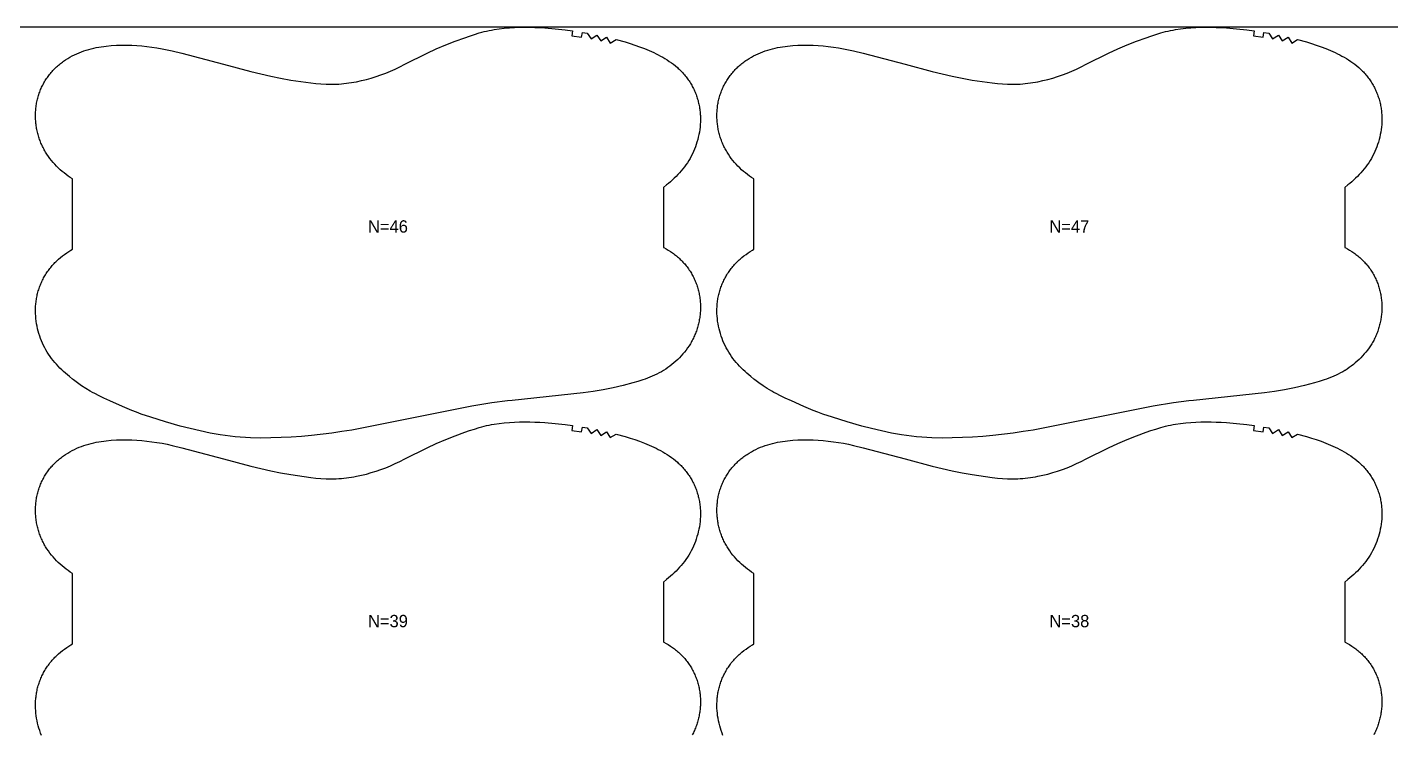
# Model space of a CAD drawing. Header units: inches. Extents: x -4 to 1930, y -82 to 1056.
# Drawn here: x 822 to 1375, y 769 to 1056 of the extents above; entities that cross this region are included whole.
import ezdxf

# ---------------------------------------------------------------- set-up
doc = ezdxf.new("R2010")
doc.units = ezdxf.units.IN

msp = doc.modelspace()

# ---------------------------------------------------------------- linework, layer by layer
at = {"layer": '1'}
for points in [[(-4.3819, -81.764), (1930.445, -81.764), (1930.445, 1055.9163), (-4.3819, 1055.9163), (-4.3819, -81.764)], [(937.168, 1033.339), (939.2211, 1033.1212), (941.2785, 1032.954), (943.339, 1032.8487), (944.3699, 1032.8228), (945.401, 1032.8166), (946.4322, 1032.8314), (947.4631, 1032.867), (948.4932, 1032.9231), (949.5221, 1032.9993), (950.5496, 1033.0953), (951.5751, 1033.2106), (952.5983, 1033.3451), (953.6187, 1033.4982), (954.6361, 1033.6696), (955.6502, 1033.8589), (957.6682, 1034.2889), (959.6716, 1034.7839), (961.6594, 1035.3398), (963.6304, 1035.9532), (965.5825, 1036.6239), (967.5132, 1037.3524), (969.4201, 1038.1393), (971.3023, 1038.9827), (973.1644, 1039.871), (975.251, 1040.9163), (984.2356, 1045.4175), (987.9916, 1047.1277), (991.7935, 1048.7344), (995.6305, 1050.253), (999.5012, 1051.6868), (1001.4499, 1052.3693), (1003.4102, 1053.016), (1005.3851, 1053.6119), (1006.379, 1053.8863), (1007.3777, 1054.1424), (1008.3813, 1054.3789), (1009.3896, 1054.596), (1010.4021, 1054.7941), (1011.4183, 1054.9738), (1013.4598, 1055.2802), (1015.5102, 1055.5195), (1017.5662, 1055.6967), (1019.626, 1055.8176), (1021.6883, 1055.8886), (1023.752, 1055.9163), (1025.8157, 1055.9058), (1027.8788, 1055.858), (1029.9406, 1055.7725), (1032.0002, 1055.649), (1036.1116, 1055.2934), (1040.2124, 1054.8237), (1043.2025, 1054.4278), (1043.2037, 1054.4276), (1042.9269, 1052.4438), (1046.8419, 1051.8572), (1047.159, 1053.8319), (1049.1319, 1053.5039), (1050.7375, 1051.1862), (1053.0652, 1052.7766), (1054.6059, 1050.4172), (1056.9764, 1051.9398), (1058.4421, 1049.5341), (1060.8595, 1050.9809), (1064.467, 1049.9721), (1066.4417, 1049.3704), (1068.4041, 1048.7305), (1070.3506, 1048.046), (1072.278, 1047.3104), (1074.1825, 1046.5176), (1076.0598, 1045.6623), (1076.9869, 1045.2097), (1077.9054, 1044.7398), (1078.8149, 1044.2518), (1079.7148, 1043.7451), (1080.6042, 1043.2192), (1081.4815, 1042.6728), (1082.3444, 1042.1047), (1083.1911, 1041.5139), (1084.0194, 1040.899), (1084.8273, 1040.2589), (1085.6128, 1039.5924), (1085.9965, 1039.2488), (1086.3739, 1038.8983), (1086.7446, 1038.5405), (1087.1086, 1038.1757), (1087.4658, 1037.8041), (1087.8159, 1037.4257), (1088.159, 1037.0406), (1088.4949, 1036.6492), (1088.8235, 1036.2515), (1089.1446, 1035.8476), (1089.4582, 1035.4378), (1089.7641, 1035.0221), (1090.0622, 1034.6008), (1090.3525, 1034.1739), (1090.6347, 1033.7417), (1090.9088, 1033.3042), (1091.1746, 1032.8617), (1091.4321, 1032.4143), (1091.6811, 1031.9621), (1091.9216, 1031.5054), (1092.1535, 1031.0442), (1092.3766, 1030.5788), (1092.591, 1030.1093), (1092.7965, 1029.6359), (1092.9931, 1029.1588), (1093.1807, 1028.6781), (1093.3593, 1028.194), (1093.5287, 1027.7067), (1093.6889, 1027.2163), (1093.8398, 1026.7231), (1093.9814, 1026.2272), (1094.1135, 1025.7287), (1094.2361, 1025.2278), (1094.3491, 1024.7248), (1094.4525, 1024.2197), (1094.5463, 1023.7128), (1094.6306, 1023.2042), (1094.7055, 1022.694), (1094.7709, 1022.1826), (1094.8271, 1021.6699), (1094.8741, 1021.1563), (1094.9119, 1020.6418), (1094.9406, 1020.1267), (1094.9603, 1019.6111), (1094.973, 1018.5791), (1094.9505, 1017.5472), (1094.8934, 1016.5168), (1094.8022, 1015.4891), (1094.6776, 1014.4652), (1094.5199, 1013.4459), (1094.3298, 1012.4319), (1094.1077, 1011.4243), (1093.8542, 1010.4239), (1093.5699, 1009.4315), (1093.2551, 1008.4479), (1092.9104, 1007.4743), (1092.536, 1006.5116), (1092.1317, 1005.5613), (1091.6977, 1004.6246), (1091.2339, 1003.7028), (1090.7405, 1002.7972), (1090.2174, 1001.909), (1089.6646, 1001.0396), (1089.0826, 1000.1899), (1088.4728, 999.3598), (1087.8372, 998.5487), (1087.1776, 997.756), (1086.496, 996.9814), (1085.7941, 996.2242), (1085.0739, 995.484), (1084.3372, 994.7602), (1083.5858, 994.0524), (1082.8206, 993.36), (1082.0423, 992.6826), (1081.2516, 992.0197), (1079.973, 991.003), (1079.973, 966.7561), (1080.1209, 966.6816), (1081.0269, 966.1873), (1081.916, 965.663), (1082.7868, 965.1087), (1083.2149, 964.8205), (1083.6378, 964.5248), (1084.0555, 964.2217), (1084.4676, 963.9113), (1084.874, 963.5936), (1085.2745, 963.2685), (1085.669, 962.9362), (1086.0572, 962.5966), (1086.4389, 962.2498), (1086.814, 961.8958), (1087.1824, 961.5346), (1087.5437, 961.1664), (1087.8979, 960.7913), (1088.2449, 960.4095), (1088.5845, 960.021), (1088.9166, 959.6261), (1089.241, 959.2248), (1089.5575, 958.8174), (1089.8661, 958.4039), (1090.1666, 957.9846), (1090.4588, 957.5594), (1090.7426, 957.1287), (1091.0179, 956.6925), (1091.2844, 956.251), (1091.5422, 955.8043), (1091.791, 955.3526), (1092.0307, 954.8959), (1092.2612, 954.4346), (1092.4825, 953.9688), (1092.6947, 953.4987), (1092.8976, 953.0244), (1093.0912, 952.5463), (1093.2754, 952.0644), (1093.4504, 951.5791), (1093.6159, 951.0904), (1093.772, 950.5987), (1093.9187, 950.104), (1094.0559, 949.6066), (1094.1835, 949.1066), (1094.3016, 948.6044), (1094.4101, 948.1), (1094.509, 947.5937), (1094.5983, 947.0857), (1094.6779, 946.5761), (1094.748, 946.0651), (1094.8085, 945.5529), (1094.8595, 945.0397), (1094.901, 944.5256), (1094.9331, 944.0108), (1094.9557, 943.4954), (1094.969, 942.9796), (1094.973, 942.4637), (1094.9677, 941.9477), (1094.9531, 941.4318), (1094.9293, 940.9163), (1094.8963, 940.4012), (1094.8541, 939.8868), (1094.8028, 939.3732), (1094.7424, 938.8605), (1094.673, 938.3491), (1094.5945, 937.8389), (1094.5069, 937.3303), (1094.4103, 936.8233), (1094.3047, 936.3181), (1094.1901, 935.815), (1094.0665, 935.3141), (1093.9339, 934.8156), (1093.7923, 934.3196), (1093.6417, 933.8263), (1093.4822, 933.3359), (1093.3137, 932.8485), (1093.1364, 932.3644), (1092.9501, 931.8837), (1092.7549, 931.4066), (1092.5508, 930.9332), (1092.338, 930.4637), (1092.1166, 929.9981), (1091.8868, 929.5365), (1091.6486, 929.0792), (1091.4023, 928.626), (1091.1481, 928.1772), (1090.886, 927.7328), (1090.3388, 926.8577), (1089.7621, 926.0015), (1089.157, 925.1649), (1088.5247, 924.3488), (1087.8664, 923.5539), (1087.183, 922.7807), (1086.4752, 922.0299), (1085.744, 921.302), (1084.9902, 920.5976), (1084.2146, 919.9173), (1083.418, 919.2615), (1082.6014, 918.631), (1081.7655, 918.0262), (1080.9114, 917.4472), (1080.0402, 916.8942), (1079.973, 916.8543), (1079.1529, 916.3672), (1078.2506, 915.8663), (1077.3343, 915.3916), (1076.4052, 914.9431), (1075.4643, 914.5211), (1074.5127, 914.125), (1073.5515, 913.753), (1072.5819, 913.4025), (1071.605, 913.071), (1069.6342, 912.4555), (1067.6483, 911.8868), (1063.6557, 910.8376), (1059.6378, 909.8994), (1055.5932, 909.0767), (1051.5251, 908.3804), (1047.4378, 907.8126), (1018.7097, 904.7442), (1016.7709, 904.5138), (1010.5138, 903.7703), (1002.367, 902.4433), (953.7984, 892.7516), (949.7245, 892.0918), (945.6385, 891.5077), (937.4426, 890.5269), (933.3319, 890.1588), (929.2144, 889.8752), (925.0924, 889.6712), (920.9669, 889.5479), (916.8393, 889.5138), (912.7132, 889.6006), (910.6522, 889.7004), (908.5936, 889.8408), (906.5383, 890.0226), (904.4872, 890.247), (902.4411, 890.514), (900.4005, 890.821), (896.3362, 891.5413), (892.2956, 892.3818), (888.2772, 893.3232), (884.2798, 894.3503), (878.3559, 896.036), (872.4203, 897.903), (868.5075, 899.2204), (866.5659, 899.919), (864.6394, 900.6555), (862.7303, 901.4352), (860.8349, 902.2492), (855.8136, 904.5138), (853.3065, 905.6445), (851.4483, 906.541), (849.6165, 907.4875), (848.7134, 907.9844), (847.8191, 908.4975), (846.0572, 909.5701), (844.3306, 910.7002), (842.6389, 911.8832), (840.9829, 913.1158), (840.646, 913.3836), (839.3675, 914.4002), (838.5768, 915.0632), (837.7985, 915.7406), (837.0332, 916.433), (836.2818, 917.1408), (835.5452, 917.8646), (834.825, 918.6048), (834.1231, 919.362), (833.4414, 920.1366), (832.7818, 920.9293), (832.1462, 921.7404), (831.5365, 922.5705), (830.9544, 923.4202), (830.4017, 924.2896), (829.8786, 925.1778), (829.3851, 926.0834), (828.9214, 927.0052), (828.4874, 927.9419), (828.0831, 928.8922), (827.7086, 929.8548), (827.3639, 930.8285), (827.0492, 931.8121), (826.7648, 932.8045), (826.5113, 933.8049), (826.2893, 934.8125), (826.0991, 935.8264), (825.9415, 936.8458), (825.8168, 937.8697), (825.7257, 938.8974), (825.6685, 939.9278), (825.646, 940.9597), (825.6587, 941.9917), (825.6784, 942.5073), (825.7071, 943.0224), (825.745, 943.5369), (825.7919, 944.0505), (825.8481, 944.5632), (825.9136, 945.0746), (825.9884, 945.5847), (826.0727, 946.0934), (826.1665, 946.6003), (826.2699, 947.1054), (826.383, 947.6084), (826.5056, 948.1093), (826.6377, 948.6077), (826.7792, 949.1037), (826.9301, 949.5969), (827.0903, 950.0873), (827.2598, 950.5746), (827.4383, 951.0587), (827.6259, 951.5394), (827.8225, 952.0165), (828.0281, 952.4899), (828.2424, 952.9594), (828.4656, 953.4248), (828.6974, 953.886), (828.9379, 954.3427), (829.1869, 954.7949), (829.4444, 955.2423), (829.7103, 955.6848), (829.9844, 956.1223), (830.2666, 956.5545), (830.5568, 956.9814), (830.8549, 957.4027), (831.1609, 957.8184), (831.4744, 958.2282), (831.7956, 958.6321), (832.1241, 959.0298), (832.46, 959.4212), (832.8031, 959.8062), (833.1533, 960.1847), (833.5104, 960.5563), (833.8744, 960.9211), (834.2452, 961.2788), (834.6225, 961.6294), (835.0062, 961.973), (835.7917, 962.6395), (836.5997, 963.2796), (837.428, 963.8945), (838.2746, 964.4853), (839.1376, 965.0534), (840.0148, 965.5998), (840.646, 965.973), (840.646, 994.4737), (840.5789, 994.5136), (839.7076, 995.0666), (838.8536, 995.6456), (838.0177, 996.2504), (837.201, 996.881), (836.4045, 997.5367), (835.6289, 998.217), (834.875, 998.9214), (834.1438, 999.6493), (833.4361, 1000.4001), (832.7527, 1001.1733), (832.0943, 1001.9682), (831.4621, 1002.7843), (830.857, 1003.6209), (830.2802, 1004.4771), (829.7331, 1005.3522), (829.471, 1005.7966), (829.2167, 1006.2454), (828.9704, 1006.6986), (828.7323, 1007.156), (828.5025, 1007.6175), (828.2811, 1008.0831), (828.0682, 1008.5526), (827.8642, 1009.026), (827.669, 1009.5031), (827.4827, 1009.9838), (827.3053, 1010.4679), (827.1369, 1010.9553), (826.9773, 1011.4457), (826.8268, 1011.939), (826.6852, 1012.435), (826.5526, 1012.9335), (826.429, 1013.4344), (826.3143, 1013.9376), (826.2087, 1014.4427), (826.1121, 1014.9497), (826.0246, 1015.4583), (825.9461, 1015.9685), (825.8766, 1016.48), (825.8162, 1016.9926), (825.765, 1017.5062), (825.7228, 1018.0206), (825.6898, 1018.5357), (825.666, 1019.0513), (825.6514, 1019.5671), (825.646, 1020.0831), (825.65, 1020.599), (825.6633, 1021.1148), (825.686, 1021.6302), (825.7181, 1022.145), (825.7596, 1022.6591), (825.8106, 1023.1724), (825.8711, 1023.6846), (825.9411, 1024.1955), (826.0208, 1024.7051), (826.11, 1025.2131), (826.2089, 1025.7194), (826.3174, 1026.2238), (826.4355, 1026.726), (826.5632, 1027.226), (826.7004, 1027.7234), (826.847, 1028.2181), (827.0032, 1028.7098), (827.1687, 1029.1985), (827.3436, 1029.6839), (827.5279, 1030.1657), (827.7215, 1030.6438), (827.9244, 1031.1181), (828.1365, 1031.5882), (828.3579, 1032.054), (828.5884, 1032.5153), (828.8281, 1032.972), (829.0769, 1033.4237), (829.3346, 1033.8704), (829.6012, 1034.3119), (829.8765, 1034.7481), (830.1603, 1035.1789), (830.4525, 1035.604), (830.753, 1036.0233), (831.0615, 1036.4368), (831.3781, 1036.8442), (831.7025, 1037.2455), (832.0345, 1037.6404), (832.3741, 1038.0289), (832.7211, 1038.4107), (833.0753, 1038.7858), (833.4367, 1039.154), (833.805, 1039.5152), (834.1801, 1039.8692), (834.5619, 1040.216), (834.9501, 1040.5556), (835.3445, 1040.8879), (835.7451, 1041.213), (836.1515, 1041.5307), (836.5636, 1041.8411), (836.9812, 1042.1442), (837.4042, 1042.4399), (837.8322, 1042.7282), (838.7031, 1043.2824), (839.5922, 1043.8068), (840.4981, 1044.301), (841.4194, 1044.7651), (842.3549, 1045.1993), (843.3034, 1045.6042), (844.2639, 1045.9802), (845.2351, 1046.3278), (846.216, 1046.6475), (847.2054, 1046.9397), (848.2023, 1047.205), (849.2055, 1047.4439), (850.2143, 1047.6576), (851.2281, 1047.8474), (852.2461, 1048.0146), (853.2678, 1048.1605), (854.2925, 1048.2864), (856.3481, 1048.4834), (858.4082, 1048.6144), (860.4707, 1048.6824), (862.5339, 1048.6886), (864.5962, 1048.6344), (866.6562, 1048.5215), (868.7127, 1048.354), (870.7652, 1048.1365), (872.8126, 1047.8735), (874.8543, 1047.5687), (876.889, 1047.2222), (878.9156, 1046.833), (880.9331, 1046.4005), (884.941, 1045.4186), (901.8233, 1040.9163), (912.8574, 1037.9736), (916.8697, 1037.0057), (920.8987, 1036.1101), (924.9443, 1035.2928), (929.0043, 1034.5512), (937.168, 1033.339)], [(1213.168, 1033.339), (1215.2211, 1033.1212), (1217.2785, 1032.954), (1219.339, 1032.8487), (1220.3699, 1032.8228), (1221.401, 1032.8166), (1222.4322, 1032.8314), (1223.4631, 1032.867), (1224.4932, 1032.9231), (1225.5221, 1032.9993), (1226.5496, 1033.0953), (1227.5751, 1033.2106), (1228.5983, 1033.3451), (1229.6187, 1033.4982), (1230.6361, 1033.6696), (1231.6502, 1033.8589), (1233.6682, 1034.2889), (1235.6716, 1034.7839), (1237.6594, 1035.3398), (1239.6304, 1035.9532), (1241.5825, 1036.6239), (1243.5132, 1037.3524), (1245.4201, 1038.1393), (1247.3023, 1038.9827), (1249.1644, 1039.871), (1251.251, 1040.9163), (1260.2356, 1045.4175), (1263.9916, 1047.1277), (1267.7935, 1048.7344), (1271.6305, 1050.253), (1275.5012, 1051.6868), (1277.4499, 1052.3693), (1279.4102, 1053.016), (1281.3851, 1053.6119), (1282.379, 1053.8863), (1283.3777, 1054.1424), (1284.3813, 1054.3789), (1285.3896, 1054.596), (1286.4021, 1054.7941), (1287.4183, 1054.9738), (1289.4598, 1055.2802), (1291.5102, 1055.5195), (1293.5662, 1055.6967), (1295.626, 1055.8176), (1297.6883, 1055.8886), (1299.752, 1055.9163), (1301.8157, 1055.9058), (1303.8788, 1055.858), (1305.9406, 1055.7725), (1308.0002, 1055.649), (1312.1116, 1055.2934), (1316.2124, 1054.8237), (1319.2025, 1054.4278), (1319.2037, 1054.4276), (1318.9269, 1052.4438), (1322.8419, 1051.8572), (1323.159, 1053.8319), (1325.1319, 1053.5039), (1326.7375, 1051.1862), (1329.0652, 1052.7766), (1330.6059, 1050.4172), (1332.9764, 1051.9398), (1334.4421, 1049.5341), (1336.8595, 1050.9809), (1340.467, 1049.9721), (1342.4417, 1049.3704), (1344.4041, 1048.7305), (1346.3506, 1048.046), (1348.278, 1047.3104), (1350.1825, 1046.5176), (1352.0598, 1045.6623), (1352.9869, 1045.2097), (1353.9054, 1044.7398), (1354.8149, 1044.2518), (1355.7148, 1043.7451), (1356.6042, 1043.2192), (1357.4815, 1042.6728), (1358.3444, 1042.1047), (1359.1911, 1041.5139), (1360.0194, 1040.899), (1360.8273, 1040.2589), (1361.6128, 1039.5924), (1361.9965, 1039.2488), (1362.3739, 1038.8983), (1362.7446, 1038.5405), (1363.1086, 1038.1757), (1363.4658, 1037.8041), (1363.8159, 1037.4257), (1364.159, 1037.0406), (1364.4949, 1036.6492), (1364.8235, 1036.2515), (1365.1446, 1035.8476), (1365.4582, 1035.4378), (1365.7641, 1035.0221), (1366.0622, 1034.6008), (1366.3525, 1034.1739), (1366.6347, 1033.7417), (1366.9088, 1033.3042), (1367.1746, 1032.8617), (1367.4321, 1032.4143), (1367.6811, 1031.9621), (1367.9216, 1031.5054), (1368.1535, 1031.0442), (1368.3766, 1030.5788), (1368.591, 1030.1093), (1368.7965, 1029.6359), (1368.9931, 1029.1588), (1369.1807, 1028.6781), (1369.3593, 1028.194), (1369.5287, 1027.7067), (1369.6889, 1027.2163), (1369.8398, 1026.7231), (1369.9814, 1026.2272), (1370.1135, 1025.7287), (1370.2361, 1025.2278), (1370.3491, 1024.7248), (1370.4525, 1024.2197), (1370.5463, 1023.7128), (1370.6306, 1023.2042), (1370.7055, 1022.694), (1370.7709, 1022.1826), (1370.8271, 1021.6699), (1370.8741, 1021.1563), (1370.9119, 1020.6418), (1370.9406, 1020.1267), (1370.9603, 1019.6111), (1370.973, 1018.5791), (1370.9505, 1017.5472), (1370.8934, 1016.5168), (1370.8022, 1015.4891), (1370.6776, 1014.4652), (1370.5199, 1013.4459), (1370.3298, 1012.4319), (1370.1077, 1011.4243), (1369.8542, 1010.4239), (1369.5699, 1009.4315), (1369.2551, 1008.4479), (1368.9104, 1007.4743), (1368.536, 1006.5116), (1368.1317, 1005.5613), (1367.6977, 1004.6246), (1367.2339, 1003.7028), (1366.7405, 1002.7972), (1366.2174, 1001.909), (1365.6646, 1001.0396), (1365.0826, 1000.1899), (1364.4728, 999.3598), (1363.8372, 998.5487), (1363.1776, 997.756), (1362.496, 996.9814), (1361.7941, 996.2242), (1361.0739, 995.484), (1360.3372, 994.7602), (1359.5858, 994.0524), (1358.8206, 993.36), (1358.0423, 992.6826), (1357.2516, 992.0197), (1355.973, 991.003), (1355.973, 966.7561), (1356.1209, 966.6816), (1357.0269, 966.1873), (1357.916, 965.663), (1358.7868, 965.1087), (1359.2149, 964.8205), (1359.6378, 964.5248), (1360.0555, 964.2217), (1360.4676, 963.9113), (1360.874, 963.5936), (1361.2745, 963.2685), (1361.669, 962.9362), (1362.0572, 962.5966), (1362.4389, 962.2498), (1362.814, 961.8958), (1363.1824, 961.5346), (1363.5437, 961.1664), (1363.8979, 960.7913), (1364.2449, 960.4095), (1364.5845, 960.021), (1364.9166, 959.6261), (1365.241, 959.2248), (1365.5575, 958.8174), (1365.8661, 958.4039), (1366.1666, 957.9846), (1366.4588, 957.5594), (1366.7426, 957.1287), (1367.0179, 956.6925), (1367.2844, 956.251), (1367.5422, 955.8043), (1367.791, 955.3526), (1368.0307, 954.8959), (1368.2612, 954.4346), (1368.4825, 953.9688), (1368.6947, 953.4987), (1368.8976, 953.0244), (1369.0912, 952.5463), (1369.2754, 952.0644), (1369.4504, 951.5791), (1369.6159, 951.0904), (1369.772, 950.5987), (1369.9187, 950.104), (1370.0559, 949.6066), (1370.1835, 949.1066), (1370.3016, 948.6044), (1370.4101, 948.1), (1370.509, 947.5937), (1370.5983, 947.0857), (1370.6779, 946.5761), (1370.748, 946.0651), (1370.8085, 945.5529), (1370.8595, 945.0397), (1370.901, 944.5256), (1370.9331, 944.0108), (1370.9557, 943.4954), (1370.969, 942.9796), (1370.973, 942.4637), (1370.9677, 941.9477), (1370.9531, 941.4318), (1370.9293, 940.9163), (1370.8963, 940.4012), (1370.8541, 939.8868), (1370.8028, 939.3732), (1370.7424, 938.8605), (1370.673, 938.3491), (1370.5945, 937.8389), (1370.5069, 937.3303), (1370.4103, 936.8233), (1370.3047, 936.3181), (1370.1901, 935.815), (1370.0665, 935.3141), (1369.9339, 934.8156), (1369.7923, 934.3196), (1369.6417, 933.8263), (1369.4822, 933.3359), (1369.3137, 932.8485), (1369.1364, 932.3644), (1368.9501, 931.8837), (1368.7549, 931.4066), (1368.5508, 930.9332), (1368.338, 930.4637), (1368.1166, 929.9981), (1367.8868, 929.5365), (1367.6486, 929.0792), (1367.4023, 928.626), (1367.1481, 928.1772), (1366.886, 927.7328), (1366.3388, 926.8577), (1365.7621, 926.0015), (1365.157, 925.1649), (1364.5247, 924.3488), (1363.8664, 923.5539), (1363.183, 922.7807), (1362.4752, 922.0299), (1361.744, 921.302), (1360.9902, 920.5976), (1360.2146, 919.9173), (1359.418, 919.2615), (1358.6014, 918.631), (1357.7655, 918.0262), (1356.9114, 917.4472), (1356.0402, 916.8942), (1355.973, 916.8543), (1355.1529, 916.3672), (1354.2506, 915.8663), (1353.3343, 915.3916), (1352.4052, 914.9431), (1351.4643, 914.5211), (1350.5127, 914.125), (1349.5515, 913.753), (1348.5819, 913.4025), (1347.605, 913.071), (1345.6342, 912.4555), (1343.6483, 911.8868), (1339.6557, 910.8376), (1335.6378, 909.8994), (1331.5932, 909.0767), (1327.5251, 908.3804), (1323.4378, 907.8126), (1294.7097, 904.7442), (1292.7709, 904.5138), (1286.5138, 903.7703), (1278.367, 902.4433), (1229.7984, 892.7516), (1225.7245, 892.0918), (1221.6385, 891.5077), (1213.4426, 890.5269), (1209.3319, 890.1588), (1205.2144, 889.8752), (1201.0924, 889.6712), (1196.9669, 889.5479), (1192.8393, 889.5138), (1188.7132, 889.6006), (1186.6522, 889.7004), (1184.5936, 889.8408), (1182.5383, 890.0226), (1180.4872, 890.247), (1178.4411, 890.514), (1176.4005, 890.821), (1172.3362, 891.5413), (1168.2956, 892.3818), (1164.2772, 893.3232), (1160.2798, 894.3503), (1154.3559, 896.036), (1148.4203, 897.903), (1144.5075, 899.2204), (1142.5659, 899.919), (1140.6394, 900.6555), (1138.7303, 901.4352), (1136.8349, 902.2492), (1131.8136, 904.5138), (1129.3065, 905.6445), (1127.4483, 906.541), (1125.6165, 907.4875), (1124.7134, 907.9844), (1123.8191, 908.4975), (1122.0572, 909.5701), (1120.3306, 910.7002), (1118.6389, 911.8832), (1116.9829, 913.1158), (1116.646, 913.3836), (1115.3675, 914.4002), (1114.5768, 915.0632), (1113.7985, 915.7406), (1113.0332, 916.433), (1112.2818, 917.1408), (1111.5452, 917.8646), (1110.825, 918.6048), (1110.1231, 919.362), (1109.4414, 920.1366), (1108.7818, 920.9293), (1108.1462, 921.7404), (1107.5365, 922.5705), (1106.9544, 923.4202), (1106.4017, 924.2896), (1105.8786, 925.1778), (1105.3851, 926.0834), (1104.9214, 927.0052), (1104.4874, 927.9419), (1104.0831, 928.8922), (1103.7086, 929.8548), (1103.3639, 930.8285), (1103.0492, 931.8121), (1102.7648, 932.8045), (1102.5113, 933.8049), (1102.2893, 934.8125), (1102.0991, 935.8264), (1101.9415, 936.8458), (1101.8168, 937.8697), (1101.7257, 938.8974), (1101.6685, 939.9278), (1101.646, 940.9597), (1101.6587, 941.9917), (1101.6784, 942.5073), (1101.7071, 943.0224), (1101.745, 943.5369), (1101.7919, 944.0505), (1101.8481, 944.5632), (1101.9136, 945.0746), (1101.9884, 945.5847), (1102.0727, 946.0934), (1102.1665, 946.6003), (1102.2699, 947.1054), (1102.383, 947.6084), (1102.5056, 948.1093), (1102.6377, 948.6077), (1102.7792, 949.1037), (1102.9301, 949.5969), (1103.0903, 950.0873), (1103.2598, 950.5746), (1103.4383, 951.0587), (1103.6259, 951.5394), (1103.8225, 952.0165), (1104.0281, 952.4899), (1104.2424, 952.9594), (1104.4656, 953.4248), (1104.6974, 953.886), (1104.9379, 954.3427), (1105.1869, 954.7949), (1105.4444, 955.2423), (1105.7103, 955.6848), (1105.9844, 956.1223), (1106.2666, 956.5545), (1106.5568, 956.9814), (1106.8549, 957.4027), (1107.1609, 957.8184), (1107.4744, 958.2282), (1107.7956, 958.6321), (1108.1241, 959.0298), (1108.46, 959.4212), (1108.8031, 959.8062), (1109.1533, 960.1847), (1109.5104, 960.5563), (1109.8744, 960.9211), (1110.2452, 961.2788), (1110.6225, 961.6294), (1111.0062, 961.973), (1111.7917, 962.6395), (1112.5997, 963.2796), (1113.428, 963.8945), (1114.2746, 964.4853), (1115.1376, 965.0534), (1116.0148, 965.5998), (1116.646, 965.973), (1116.646, 994.4737), (1116.5789, 994.5136), (1115.7076, 995.0666), (1114.8536, 995.6456), (1114.0177, 996.2504), (1113.201, 996.881), (1112.4045, 997.5367), (1111.6289, 998.217), (1110.875, 998.9214), (1110.1438, 999.6493), (1109.4361, 1000.4001), (1108.7527, 1001.1733), (1108.0943, 1001.9682), (1107.4621, 1002.7843), (1106.857, 1003.6209), (1106.2802, 1004.4771), (1105.7331, 1005.3522), (1105.471, 1005.7966), (1105.2167, 1006.2454), (1104.9704, 1006.6986), (1104.7323, 1007.156), (1104.5025, 1007.6175), (1104.2811, 1008.0831), (1104.0682, 1008.5526), (1103.8642, 1009.026), (1103.669, 1009.5031), (1103.4827, 1009.9838), (1103.3053, 1010.4679), (1103.1369, 1010.9553), (1102.9773, 1011.4457), (1102.8268, 1011.939), (1102.6852, 1012.435), (1102.5526, 1012.9335), (1102.429, 1013.4344), (1102.3143, 1013.9376), (1102.2087, 1014.4427), (1102.1121, 1014.9497), (1102.0246, 1015.4583), (1101.9461, 1015.9685), (1101.8766, 1016.48), (1101.8162, 1016.9926), (1101.765, 1017.5062), (1101.7228, 1018.0206), (1101.6898, 1018.5357), (1101.666, 1019.0513), (1101.6514, 1019.5671), (1101.646, 1020.0831), (1101.65, 1020.599), (1101.6633, 1021.1148), (1101.686, 1021.6302), (1101.7181, 1022.145), (1101.7596, 1022.6591), (1101.8106, 1023.1724), (1101.8711, 1023.6846), (1101.9411, 1024.1955), (1102.0208, 1024.7051), (1102.11, 1025.2131), (1102.2089, 1025.7194), (1102.3174, 1026.2238), (1102.4355, 1026.726), (1102.5632, 1027.226), (1102.7004, 1027.7234), (1102.847, 1028.2181), (1103.0032, 1028.7098), (1103.1687, 1029.1985), (1103.3436, 1029.6839), (1103.5279, 1030.1657), (1103.7215, 1030.6438), (1103.9244, 1031.1181), (1104.1365, 1031.5882), (1104.3579, 1032.054), (1104.5884, 1032.5153), (1104.8281, 1032.972), (1105.0769, 1033.4237), (1105.3346, 1033.8704), (1105.6012, 1034.3119), (1105.8765, 1034.7481), (1106.1603, 1035.1789), (1106.4525, 1035.604), (1106.753, 1036.0233), (1107.0615, 1036.4368), (1107.3781, 1036.8442), (1107.7025, 1037.2455), (1108.0345, 1037.6404), (1108.3741, 1038.0289), (1108.7211, 1038.4107), (1109.0753, 1038.7858), (1109.4367, 1039.154), (1109.805, 1039.5152), (1110.1801, 1039.8692), (1110.5619, 1040.216), (1110.9501, 1040.5556), (1111.3445, 1040.8879), (1111.7451, 1041.213), (1112.1515, 1041.5307), (1112.5636, 1041.8411), (1112.9812, 1042.1442), (1113.4042, 1042.4399), (1113.8322, 1042.7282), (1114.7031, 1043.2824), (1115.5922, 1043.8068), (1116.4981, 1044.301), (1117.4194, 1044.7651), (1118.3549, 1045.1993), (1119.3034, 1045.6042), (1120.2639, 1045.9802), (1121.2351, 1046.3278), (1122.216, 1046.6475), (1123.2054, 1046.9397), (1124.2023, 1047.205), (1125.2055, 1047.4439), (1126.2143, 1047.6576), (1127.2281, 1047.8474), (1128.2461, 1048.0146), (1129.2678, 1048.1605), (1130.2925, 1048.2864), (1132.3481, 1048.4834), (1134.4082, 1048.6144), (1136.4707, 1048.6824), (1138.5339, 1048.6886), (1140.5962, 1048.6344), (1142.6562, 1048.5215), (1144.7127, 1048.354), (1146.7652, 1048.1365), (1148.8126, 1047.8735), (1150.8543, 1047.5687), (1152.889, 1047.2222), (1154.9156, 1046.833), (1156.9331, 1046.4005), (1160.941, 1045.4186), (1177.8233, 1040.9163), (1188.8574, 1037.9736), (1192.8697, 1037.0057), (1196.8987, 1036.1101), (1200.9443, 1035.2928), (1205.0043, 1034.5512), (1213.168, 1033.339)]]:
    msp.add_lwpolyline(points, close=True, dxfattribs=at)
for points in [[(828.0831, 769.0322), (827.7086, 769.9948), (827.3639, 770.9685), (827.0492, 771.9521), (826.7648, 772.9445), (826.5113, 773.9449), (826.2893, 774.9525), (826.0991, 775.9664), (825.9415, 776.9858), (825.8168, 778.0097), (825.7257, 779.0374), (825.6685, 780.0678), (825.646, 781.0997), (825.6587, 782.1317), (825.6784, 782.6473), (825.7071, 783.1624), (825.745, 783.6769), (825.7919, 784.1905), (825.8481, 784.7032), (825.9136, 785.2146), (825.9884, 785.7247), (826.0727, 786.2334), (826.1665, 786.7403), (826.2699, 787.2454), (826.383, 787.7484), (826.5056, 788.2493), (826.6377, 788.7477), (826.7792, 789.2437), (826.9301, 789.7369), (827.0903, 790.2273), (827.2598, 790.7146), (827.4383, 791.1987), (827.6259, 791.6794), (827.8225, 792.1565), (828.0281, 792.6299), (828.2424, 793.0994), (828.4656, 793.5648), (828.6974, 794.026), (828.9379, 794.4827), (829.1869, 794.9349), (829.4444, 795.3823), (829.7103, 795.8248), (829.9844, 796.2623), (830.2666, 796.6945), (830.5568, 797.1214), (830.8549, 797.5427), (831.1609, 797.9584), (831.4744, 798.3682), (831.7956, 798.7721), (832.1241, 799.1698), (832.46, 799.5612), (832.8031, 799.9462), (833.1533, 800.3247), (833.5104, 800.6963), (833.8744, 801.0611), (834.2452, 801.4188), (834.6225, 801.7694), (835.0062, 802.113), (835.7917, 802.7795), (836.5997, 803.4196), (837.428, 804.0345), (838.2746, 804.6253), (839.1376, 805.1934), (840.0148, 805.7398), (840.646, 806.113), (840.646, 834.6137), (840.5789, 834.6536), (839.7076, 835.2066), (838.8536, 835.7856), (838.0177, 836.3904), (837.201, 837.021), (836.4045, 837.6767), (835.6289, 838.357), (834.875, 839.0614), (834.1438, 839.7893), (833.4361, 840.5401), (832.7527, 841.3133), (832.0943, 842.1082), (831.4621, 842.9243), (830.857, 843.7609), (830.2802, 844.6171), (829.7331, 845.4922), (829.471, 845.9366), (829.2167, 846.3854), (828.9704, 846.8386), (828.7323, 847.296), (828.5025, 847.7575), (828.2811, 848.2231), (828.0682, 848.6926), (827.8642, 849.166), (827.669, 849.6431), (827.4827, 850.1238), (827.3053, 850.6079), (827.1369, 851.0953), (826.9773, 851.5857), (826.8268, 852.079), (826.6852, 852.575), (826.5526, 853.0735), (826.429, 853.5744), (826.3143, 854.0776), (826.2087, 854.5827), (826.1121, 855.0897), (826.0246, 855.5983), (825.9461, 856.1085), (825.8766, 856.62), (825.8162, 857.1326), (825.765, 857.6462), (825.7228, 858.1606), (825.6898, 858.6757), (825.666, 859.1913), (825.6514, 859.7071), (825.646, 860.2231), (825.65, 860.739), (825.6633, 861.2548), (825.686, 861.7702), (825.7181, 862.285), (825.7596, 862.7991), (825.8106, 863.3124), (825.8711, 863.8246), (825.9411, 864.3355), (826.0208, 864.8451), (826.11, 865.3531), (826.2089, 865.8594), (826.3174, 866.3638), (826.4355, 866.866), (826.5632, 867.366), (826.7004, 867.8634), (826.847, 868.3581), (827.0032, 868.8498), (827.1687, 869.3385), (827.3436, 869.8239), (827.5279, 870.3057), (827.7215, 870.7838), (827.9244, 871.2581), (828.1365, 871.7282), (828.3579, 872.194), (828.5884, 872.6553), (828.8281, 873.112), (829.0769, 873.5637), (829.3346, 874.0104), (829.6012, 874.4519), (829.8765, 874.8881), (830.1603, 875.3189), (830.4525, 875.744), (830.753, 876.1633), (831.0615, 876.5768), (831.3781, 876.9842), (831.7025, 877.3855), (832.0345, 877.7804), (832.3741, 878.1689), (832.7211, 878.5507), (833.0753, 878.9258), (833.4367, 879.294), (833.805, 879.6552), (834.1801, 880.0092), (834.5619, 880.356), (834.9501, 880.6956), (835.3445, 881.0279), (835.7451, 881.353), (836.1515, 881.6707), (836.5636, 881.9811), (836.9812, 882.2842), (837.4042, 882.5799), (837.8322, 882.8682), (838.7031, 883.4224), (839.5922, 883.9468), (840.4981, 884.441), (841.4194, 884.9051), (842.3549, 885.3393), (843.3034, 885.7442), (844.2639, 886.1202), (845.2351, 886.4678), (846.216, 886.7875), (847.2054, 887.0797), (848.2023, 887.345), (849.2055, 887.5839), (850.2143, 887.7976), (851.2281, 887.9874), (852.2461, 888.1546), (853.2678, 888.3005), (854.2925, 888.4264), (856.3481, 888.6234), (858.4082, 888.7544), (860.4707, 888.8224), (862.5339, 888.8286), (864.5962, 888.7744), (866.6562, 888.6615), (868.7127, 888.494), (870.7652, 888.2765), (872.8126, 888.0135), (874.8543, 887.7087), (876.889, 887.3622), (878.9156, 886.973), (880.9331, 886.5405), (884.941, 885.5586), (901.8233, 881.0563), (912.8574, 878.1136), (916.8697, 877.1457), (920.8987, 876.2501), (924.9443, 875.4328), (929.0043, 874.6912), (937.168, 873.479), (937.168, 873.479), (939.2211, 873.2612), (941.2785, 873.094), (943.339, 872.9887), (944.3699, 872.9628), (945.401, 872.9566), (946.4322, 872.9714), (947.4631, 873.007), (948.4932, 873.0631), (949.5221, 873.1393), (950.5496, 873.2353), (951.5751, 873.3506), (952.5983, 873.4851), (953.6187, 873.6382), (954.6361, 873.8096), (955.6502, 873.9989), (957.6682, 874.4289), (959.6716, 874.9239), (961.6594, 875.4798), (963.6304, 876.0932), (965.5825, 876.7639), (967.5132, 877.4924), (969.4201, 878.2793), (971.3023, 879.1227), (973.1644, 880.011), (975.251, 881.0563), (984.2356, 885.5575), (987.9916, 887.2677), (991.7935, 888.8744), (995.6305, 890.393), (999.5012, 891.8268), (1001.4499, 892.5093), (1003.4102, 893.156), (1005.3851, 893.7519), (1006.379, 894.0263), (1007.3777, 894.2824), (1008.3813, 894.5189), (1009.3896, 894.736), (1010.4021, 894.9341), (1011.4183, 895.1138), (1013.4598, 895.4202), (1015.5102, 895.6595), (1017.5662, 895.8367), (1019.626, 895.9576), (1021.6883, 896.0286), (1023.752, 896.0563), (1025.8157, 896.0458), (1027.8788, 895.998), (1029.9406, 895.9125), (1032.0002, 895.789), (1036.1116, 895.4334), (1040.2124, 894.9637), (1043.2025, 894.5678), (1043.2037, 894.5676), (1042.9269, 892.5838), (1046.8419, 891.9972), (1047.159, 893.9719), (1049.1319, 893.6439), (1050.7375, 891.3262), (1053.0652, 892.9166), (1054.6059, 890.5572), (1056.9764, 892.0798), (1058.4421, 889.6741), (1060.8595, 891.1209), (1064.467, 890.1121), (1066.4417, 889.5104), (1068.4041, 888.8705), (1070.3506, 888.186), (1072.278, 887.4504), (1074.1825, 886.6576), (1076.0598, 885.8023), (1076.9869, 885.3497), (1077.9054, 884.8798), (1078.8149, 884.3918), (1079.7148, 883.8851), (1080.6042, 883.3592), (1081.4815, 882.8128), (1082.3444, 882.2447), (1083.1911, 881.6539), (1084.0194, 881.039), (1084.8273, 880.3989), (1085.6128, 879.7324), (1085.9965, 879.3888), (1086.3739, 879.0383), (1086.7446, 878.6805), (1087.1086, 878.3157), (1087.4658, 877.9441), (1087.8159, 877.5657), (1088.159, 877.1806), (1088.4949, 876.7892), (1088.8235, 876.3915), (1089.1446, 875.9876), (1089.4582, 875.5778), (1089.7641, 875.1621), (1090.0622, 874.7408), (1090.3525, 874.3139), (1090.6347, 873.8817), (1090.9088, 873.4442), (1091.1746, 873.0017), (1091.4321, 872.5543), (1091.6811, 872.1021), (1091.9216, 871.6454), (1092.1535, 871.1842), (1092.3766, 870.7188), (1092.591, 870.2493), (1092.7965, 869.7759), (1092.9931, 869.2988), (1093.1807, 868.8181), (1093.3593, 868.334), (1093.5287, 867.8467), (1093.6889, 867.3563), (1093.8398, 866.8631), (1093.9814, 866.3672), (1094.1135, 865.8687), (1094.2361, 865.3678), (1094.3491, 864.8648), (1094.4525, 864.3597), (1094.5463, 863.8528), (1094.6306, 863.3442), (1094.7055, 862.834), (1094.7709, 862.3226), (1094.8271, 861.8099), (1094.8741, 861.2963), (1094.9119, 860.7818), (1094.9406, 860.2667), (1094.9603, 859.7511), (1094.973, 858.7191), (1094.9505, 857.6872), (1094.8934, 856.6568), (1094.8022, 855.6291), (1094.6776, 854.6052), (1094.5199, 853.5859), (1094.3298, 852.5719), (1094.1077, 851.5643), (1093.8542, 850.5639), (1093.5699, 849.5715), (1093.2551, 848.5879), (1092.9104, 847.6143), (1092.536, 846.6516), (1092.1317, 845.7013), (1091.6977, 844.7646), (1091.2339, 843.8428), (1090.7405, 842.9372), (1090.2174, 842.049), (1089.6646, 841.1796), (1089.0826, 840.3299), (1088.4728, 839.4998), (1087.8372, 838.6887), (1087.1776, 837.896), (1086.496, 837.1214), (1085.7941, 836.3642), (1085.0739, 835.624), (1084.3372, 834.9002), (1083.5858, 834.1924), (1082.8206, 833.5), (1082.0423, 832.8226), (1081.2516, 832.1597), (1079.973, 831.143), (1079.973, 806.8961), (1080.1209, 806.8216), (1081.0269, 806.3273), (1081.916, 805.803), (1082.7868, 805.2487), (1083.2149, 804.9605), (1083.6378, 804.6648), (1084.0555, 804.3617), (1084.4676, 804.0513), (1084.874, 803.7336), (1085.2745, 803.4085), (1085.669, 803.0762), (1086.0572, 802.7366), (1086.4389, 802.3898), (1086.814, 802.0358), (1087.1824, 801.6746), (1087.5437, 801.3064), (1087.8979, 800.9313), (1088.2449, 800.5495), (1088.5845, 800.161), (1088.9166, 799.7661), (1089.241, 799.3648), (1089.5575, 798.9574), (1089.8661, 798.5439), (1090.1666, 798.1246), (1090.4588, 797.6994), (1090.7426, 797.2687), (1091.0179, 796.8325), (1091.2844, 796.391), (1091.5422, 795.9443), (1091.791, 795.4926), (1092.0307, 795.0359), (1092.2612, 794.5746), (1092.4825, 794.1088), (1092.6947, 793.6387), (1092.8976, 793.1644), (1093.0912, 792.6863), (1093.2754, 792.2044), (1093.4504, 791.7191), (1093.6159, 791.2304), (1093.772, 790.7387), (1093.9187, 790.244), (1094.0559, 789.7466), (1094.1835, 789.2466), (1094.3016, 788.7444), (1094.4101, 788.24), (1094.509, 787.7337), (1094.5983, 787.2257), (1094.6779, 786.7161), (1094.748, 786.2051), (1094.8085, 785.6929), (1094.8595, 785.1797), (1094.901, 784.6656), (1094.9331, 784.1508), (1094.9557, 783.6354), (1094.969, 783.1196), (1094.973, 782.6037), (1094.9677, 782.0877), (1094.9531, 781.5718), (1094.9293, 781.0563), (1094.8963, 780.5412), (1094.8541, 780.0268), (1094.8028, 779.5132), (1094.7424, 779.0005), (1094.673, 778.4891), (1094.5945, 777.9789), (1094.5069, 777.4703), (1094.4103, 776.9633), (1094.3047, 776.4581), (1094.1901, 775.955), (1094.0665, 775.4541), (1093.9339, 774.9556), (1093.7923, 774.4596), (1093.6417, 773.9663), (1093.4822, 773.4759), (1093.3137, 772.9885), (1093.1364, 772.5044), (1092.9501, 772.0237), (1092.7549, 771.5466), (1092.5508, 771.0732), (1092.338, 770.6037), (1092.1166, 770.1381), (1091.8868, 769.6765), (1091.6486, 769.2192)], [(1104.0831, 769.0322), (1103.7086, 769.9948), (1103.3639, 770.9685), (1103.0492, 771.9521), (1102.7648, 772.9445), (1102.5113, 773.9449), (1102.2893, 774.9525), (1102.0991, 775.9664), (1101.9415, 776.9858), (1101.8168, 778.0097), (1101.7257, 779.0374), (1101.6685, 780.0678), (1101.646, 781.0997), (1101.6587, 782.1317), (1101.6784, 782.6473), (1101.7071, 783.1624), (1101.745, 783.6769), (1101.7919, 784.1905), (1101.8481, 784.7032), (1101.9136, 785.2146), (1101.9884, 785.7247), (1102.0727, 786.2334), (1102.1665, 786.7403), (1102.2699, 787.2454), (1102.383, 787.7484), (1102.5056, 788.2493), (1102.6377, 788.7477), (1102.7792, 789.2437), (1102.9301, 789.7369), (1103.0903, 790.2273), (1103.2598, 790.7146), (1103.4383, 791.1987), (1103.6259, 791.6794), (1103.8225, 792.1565), (1104.0281, 792.6299), (1104.2424, 793.0994), (1104.4656, 793.5648), (1104.6974, 794.026), (1104.9379, 794.4827), (1105.1869, 794.9349), (1105.4444, 795.3823), (1105.7103, 795.8248), (1105.9844, 796.2623), (1106.2666, 796.6945), (1106.5568, 797.1214), (1106.8549, 797.5427), (1107.1609, 797.9584), (1107.4744, 798.3682), (1107.7956, 798.7721), (1108.1241, 799.1698), (1108.46, 799.5612), (1108.8031, 799.9462), (1109.1533, 800.3247), (1109.5104, 800.6963), (1109.8744, 801.0611), (1110.2452, 801.4188), (1110.6225, 801.7694), (1111.0062, 802.113), (1111.7917, 802.7795), (1112.5997, 803.4196), (1113.428, 804.0345), (1114.2746, 804.6253), (1115.1376, 805.1934), (1116.0148, 805.7398), (1116.646, 806.113), (1116.646, 834.6137), (1116.5789, 834.6536), (1115.7076, 835.2066), (1114.8536, 835.7856), (1114.0177, 836.3904), (1113.201, 837.021), (1112.4045, 837.6767), (1111.6289, 838.357), (1110.875, 839.0614), (1110.1438, 839.7893), (1109.4361, 840.5401), (1108.7527, 841.3133), (1108.0943, 842.1082), (1107.4621, 842.9243), (1106.857, 843.7609), (1106.2802, 844.6171), (1105.7331, 845.4922), (1105.471, 845.9366), (1105.2167, 846.3854), (1104.9704, 846.8386), (1104.7323, 847.296), (1104.5025, 847.7575), (1104.2811, 848.2231), (1104.0682, 848.6926), (1103.8642, 849.166), (1103.669, 849.6431), (1103.4827, 850.1238), (1103.3053, 850.6079), (1103.1369, 851.0953), (1102.9773, 851.5857), (1102.8268, 852.079), (1102.6852, 852.575), (1102.5526, 853.0735), (1102.429, 853.5744), (1102.3143, 854.0776), (1102.2087, 854.5827), (1102.1121, 855.0897), (1102.0246, 855.5983), (1101.9461, 856.1085), (1101.8766, 856.62), (1101.8162, 857.1326), (1101.765, 857.6462), (1101.7228, 858.1606), (1101.6898, 858.6757), (1101.666, 859.1913), (1101.6514, 859.7071), (1101.646, 860.2231), (1101.65, 860.739), (1101.6633, 861.2548), (1101.686, 861.7702), (1101.7181, 862.285), (1101.7596, 862.7991), (1101.8106, 863.3124), (1101.8711, 863.8246), (1101.9411, 864.3355), (1102.0208, 864.8451), (1102.11, 865.3531), (1102.2089, 865.8594), (1102.3174, 866.3638), (1102.4355, 866.866), (1102.5632, 867.366), (1102.7004, 867.8634), (1102.847, 868.3581), (1103.0032, 868.8498), (1103.1687, 869.3385), (1103.3436, 869.8239), (1103.5279, 870.3057), (1103.7215, 870.7838), (1103.9244, 871.2581), (1104.1365, 871.7282), (1104.3579, 872.194), (1104.5884, 872.6553), (1104.8281, 873.112), (1105.0769, 873.5637), (1105.3346, 874.0104), (1105.6012, 874.4519), (1105.8765, 874.8881), (1106.1603, 875.3189), (1106.4525, 875.744), (1106.753, 876.1633), (1107.0615, 876.5768), (1107.3781, 876.9842), (1107.7025, 877.3855), (1108.0345, 877.7804), (1108.3741, 878.1689), (1108.7211, 878.5507), (1109.0753, 878.9258), (1109.4367, 879.294), (1109.805, 879.6552), (1110.1801, 880.0092), (1110.5619, 880.356), (1110.9501, 880.6956), (1111.3445, 881.0279), (1111.7451, 881.353), (1112.1515, 881.6707), (1112.5636, 881.9811), (1112.9812, 882.2842), (1113.4042, 882.5799), (1113.8322, 882.8682), (1114.7031, 883.4224), (1115.5922, 883.9468), (1116.4981, 884.441), (1117.4194, 884.9051), (1118.3549, 885.3393), (1119.3034, 885.7442), (1120.2639, 886.1202), (1121.2351, 886.4678), (1122.216, 886.7875), (1123.2054, 887.0797), (1124.2023, 887.345), (1125.2055, 887.5839), (1126.2143, 887.7976), (1127.2281, 887.9874), (1128.2461, 888.1546), (1129.2678, 888.3005), (1130.2925, 888.4264), (1132.3481, 888.6234), (1134.4082, 888.7544), (1136.4707, 888.8224), (1138.5339, 888.8286), (1140.5962, 888.7744), (1142.6562, 888.6615), (1144.7127, 888.494), (1146.7652, 888.2765), (1148.8126, 888.0135), (1150.8543, 887.7087), (1152.889, 887.3622), (1154.9156, 886.973), (1156.9331, 886.5405), (1160.941, 885.5586), (1177.8233, 881.0563), (1188.8574, 878.1136), (1192.8697, 877.1457), (1196.8987, 876.2501), (1200.9443, 875.4328), (1205.0043, 874.6912), (1213.168, 873.479), (1213.168, 873.479), (1215.2211, 873.2612), (1217.2785, 873.094), (1219.339, 872.9887), (1220.3699, 872.9628), (1221.401, 872.9566), (1222.4322, 872.9714), (1223.4631, 873.007), (1224.4932, 873.0631), (1225.5221, 873.1393), (1226.5496, 873.2353), (1227.5751, 873.3506), (1228.5983, 873.4851), (1229.6187, 873.6382), (1230.6361, 873.8096), (1231.6502, 873.9989), (1233.6682, 874.4289), (1235.6716, 874.9239), (1237.6594, 875.4798), (1239.6304, 876.0932), (1241.5825, 876.7639), (1243.5132, 877.4924), (1245.4201, 878.2793), (1247.3023, 879.1227), (1249.1644, 880.011), (1251.251, 881.0563), (1260.2356, 885.5575), (1263.9916, 887.2677), (1267.7935, 888.8744), (1271.6305, 890.393), (1275.5012, 891.8268), (1277.4499, 892.5093), (1279.4102, 893.156), (1281.3851, 893.7519), (1282.379, 894.0263), (1283.3777, 894.2824), (1284.3813, 894.5189), (1285.3896, 894.736), (1286.4021, 894.9341), (1287.4183, 895.1138), (1289.4598, 895.4202), (1291.5102, 895.6595), (1293.5662, 895.8367), (1295.626, 895.9576), (1297.6883, 896.0286), (1299.752, 896.0563), (1301.8157, 896.0458), (1303.8788, 895.998), (1305.9406, 895.9125), (1308.0002, 895.789), (1312.1116, 895.4334), (1316.2124, 894.9637), (1319.2025, 894.5678), (1319.2037, 894.5676), (1318.9269, 892.5838), (1322.8419, 891.9972), (1323.159, 893.9719), (1325.1319, 893.6439), (1326.7375, 891.3262), (1329.0652, 892.9166), (1330.6059, 890.5572), (1332.9764, 892.0798), (1334.4421, 889.6741), (1336.8595, 891.1209), (1340.467, 890.1121), (1342.4417, 889.5104), (1344.4041, 888.8705), (1346.3506, 888.186), (1348.278, 887.4504), (1350.1825, 886.6576), (1352.0598, 885.8023), (1352.9869, 885.3497), (1353.9054, 884.8798), (1354.8149, 884.3918), (1355.7148, 883.8851), (1356.6042, 883.3592), (1357.4815, 882.8128), (1358.3444, 882.2447), (1359.1911, 881.6539), (1360.0194, 881.039), (1360.8273, 880.3989), (1361.6128, 879.7324), (1361.9965, 879.3888), (1362.3739, 879.0383), (1362.7446, 878.6805), (1363.1086, 878.3157), (1363.4658, 877.9441), (1363.8159, 877.5657), (1364.159, 877.1806), (1364.4949, 876.7892), (1364.8235, 876.3915), (1365.1446, 875.9876), (1365.4582, 875.5778), (1365.7641, 875.1621), (1366.0622, 874.7408), (1366.3525, 874.3139), (1366.6347, 873.8817), (1366.9088, 873.4442), (1367.1746, 873.0017), (1367.4321, 872.5543), (1367.6811, 872.1021), (1367.9216, 871.6454), (1368.1535, 871.1842), (1368.3766, 870.7188), (1368.591, 870.2493), (1368.7965, 869.7759), (1368.9931, 869.2988), (1369.1807, 868.8181), (1369.3593, 868.334), (1369.5287, 867.8467), (1369.6889, 867.3563), (1369.8398, 866.8631), (1369.9814, 866.3672), (1370.1135, 865.8687), (1370.2361, 865.3678), (1370.3491, 864.8648), (1370.4525, 864.3597), (1370.5463, 863.8528), (1370.6306, 863.3442), (1370.7055, 862.834), (1370.7709, 862.3226), (1370.8271, 861.8099), (1370.8741, 861.2963), (1370.9119, 860.7818), (1370.9406, 860.2667), (1370.9603, 859.7511), (1370.973, 858.7191), (1370.9505, 857.6872), (1370.8934, 856.6568), (1370.8022, 855.6291), (1370.6776, 854.6052), (1370.5199, 853.5859), (1370.3298, 852.5719), (1370.1077, 851.5643), (1369.8542, 850.5639), (1369.5699, 849.5715), (1369.2551, 848.5879), (1368.9104, 847.6143), (1368.536, 846.6516), (1368.1317, 845.7013), (1367.6977, 844.7646), (1367.2339, 843.8428), (1366.7405, 842.9372), (1366.2174, 842.049), (1365.6646, 841.1796), (1365.0826, 840.3299), (1364.4728, 839.4998), (1363.8372, 838.6887), (1363.1776, 837.896), (1362.496, 837.1214), (1361.7941, 836.3642), (1361.0739, 835.624), (1360.3372, 834.9002), (1359.5858, 834.1924), (1358.8206, 833.5), (1358.0423, 832.8226), (1357.2516, 832.1597), (1355.973, 831.143), (1355.973, 806.8961), (1356.1209, 806.8216), (1357.0269, 806.3273), (1357.916, 805.803), (1358.7868, 805.2487), (1359.2149, 804.9605), (1359.6378, 804.6648), (1360.0555, 804.3617), (1360.4676, 804.0513), (1360.874, 803.7336), (1361.2745, 803.4085), (1361.669, 803.0762), (1362.0572, 802.7366), (1362.4389, 802.3898), (1362.814, 802.0358), (1363.1824, 801.6746), (1363.5437, 801.3064), (1363.8979, 800.9313), (1364.2449, 800.5495), (1364.5845, 800.161), (1364.9166, 799.7661), (1365.241, 799.3648), (1365.5575, 798.9574), (1365.8661, 798.5439), (1366.1666, 798.1246), (1366.4588, 797.6994), (1366.7426, 797.2687), (1367.0179, 796.8325), (1367.2844, 796.391), (1367.5422, 795.9443), (1367.791, 795.4926), (1368.0307, 795.0359), (1368.2612, 794.5746), (1368.4825, 794.1088), (1368.6947, 793.6387), (1368.8976, 793.1644), (1369.0912, 792.6863), (1369.2754, 792.2044), (1369.4504, 791.7191), (1369.6159, 791.2304), (1369.772, 790.7387), (1369.9187, 790.244), (1370.0559, 789.7466), (1370.1835, 789.2466), (1370.3016, 788.7444), (1370.4101, 788.24), (1370.509, 787.7337), (1370.5983, 787.2257), (1370.6779, 786.7161), (1370.748, 786.2051), (1370.8085, 785.6929), (1370.8595, 785.1797), (1370.901, 784.6656), (1370.9331, 784.1508), (1370.9557, 783.6354), (1370.969, 783.1196), (1370.973, 782.6037), (1370.9677, 782.0877), (1370.9531, 781.5718), (1370.9293, 781.0563), (1370.8963, 780.5412), (1370.8541, 780.0268), (1370.8028, 779.5132), (1370.7424, 779.0005), (1370.673, 778.4891), (1370.5945, 777.9789), (1370.5069, 777.4703), (1370.4103, 776.9633), (1370.3047, 776.4581), (1370.1901, 775.955), (1370.0665, 775.4541), (1369.9339, 774.9556), (1369.7923, 774.4596), (1369.6417, 773.9663), (1369.4822, 773.4759), (1369.3137, 772.9885), (1369.1364, 772.5044), (1368.9501, 772.0237), (1368.7549, 771.5466), (1368.5508, 771.0732), (1368.338, 770.6037), (1368.1166, 770.1381), (1367.8868, 769.6765), (1367.6486, 769.2192)]]:
    msp.add_lwpolyline(points, dxfattribs=at)

# ---------------------------------------------------------------- texts
for s, p in [('N=46', (960.3095, 972.7151)), ('N=47', (1236.3095, 972.7151)), ('N=39', (960.3095, 812.8551)), ('N=38', (1236.3095, 812.8551))]:
    msp.add_text(s, height=5, dxfattribs=at).set_placement(p)

doc.saveas('drawing.dxf')
